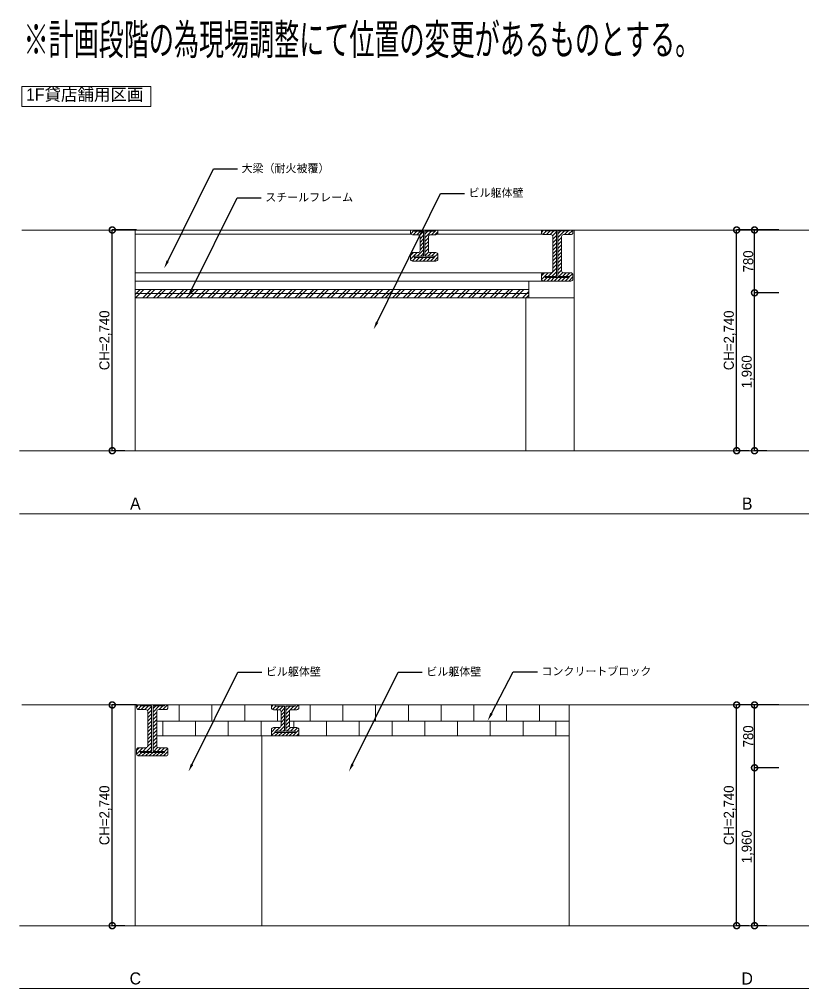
# Model space of a CAD drawing. Header units: millimetres. Extents: x 66582 to 239543, y 3715 to 66615.
# Drawn here: x 97992 to 107724, y 16592 to 28623 of the extents above; entities that cross this region are included whole.
import ezdxf
from ezdxf import colors
from ezdxf.entities.mleader import LeaderData, LeaderLine
from ezdxf.math import Vec2, Vec3

# ---------------------------------------------------------------- set-up
doc = ezdxf.new("R2010")
doc.units = ezdxf.units.MM
doc.layers.get('Defpoints').update_dxf_attribs({"color": 252})
doc.layers.add('1-19 ハッチ', color=7, linetype='Continuous', lineweight=5)
doc.layers.add('2-5 展開図', color=2, linetype='Continuous', lineweight=13)
doc.layers.add('layer0', color=7, linetype='Continuous')
doc.styles.add('MS Gothic', font='MS Gothic.ttf', dxfattribs={"height": 1})
doc.styles.add('MSPゴシック', font='MS PGothic.ttf')
doc.dimstyles.new('YS50S', dxfattribs={"dimscale": 50, "dimtxt": 2.5, "dimasz": 3, "dimexe": 0, "dimexo": 1, "dimgap": 0.3, "dimtad": 1, "dimdec": 3, "dimdsep": 46, "dimlunit": 6, "dimtxsty": 'MSPゴシック', "dimblk": 'DOTSMALL', "dimcen": -3, "dimclrd": 140, "dimclre": 8, "dimclrt": 256, "dimaunit": 1, "dimazin": 0, "dimtfac": 1, "dimtdec": 3, "dimtmove": 2, "dimatfit": 3, "dimldrblk": 'DOTSMALL', "dimfxl": 6, "dimfxlon": 1, "dimtolj": 1, "dimtzin": 0, "dimarcsym": 0})

# ---------------------------------------------------------------- blocks, each defined once
blk = doc.blocks.new('_DotSmall')
at = {"color": 0, "linetype": 'ByBlock', "const_width": 0.5}
blk.add_lwpolyline([(-0.0625, 0, 1), (0.0625, 0, 1)], format="xyb", close=True, dxfattribs=at)
blk = doc.blocks.new('*D59')
at = {"layer": '2-5 展開図', "color": 8, "lineweight": -2, "transparency": 16777216}
for p, q in [((107193, 26009), (106893, 26009)), ((107047, 23269), (106893, 23269))]:
    blk.add_line(p, q, dxfattribs=at)
at = {"layer": '2-5 展開図', "lineweight": -2, "transparency": 16777216}
blk.add_line((106893, 23269), (106893, 26009), dxfattribs=at)
at = {"layer": 'Defpoints', "color": 0, "transparency": 16777216}
for p in [(106893, 26009), (107477, 26009), (107097, 23269)]:
    blk.add_point(p, dxfattribs=at)
at = {"layer": '2-5 展開図', "lineweight": -2, "transparency": 16777216, "xscale": 150, "yscale": 150, "zscale": 150}
for p, rotation in [((106893, 26009), 90), ((106893, 23269), 270)]:
    blk.add_blockref('_DotSmall', p, dxfattribs=dict(at, rotation=rotation))
at = {"layer": '2-5 展開図', "transparency": 16777216, "insert": (106807, 24639), "char_height": 125, "attachment_point": 5, "rotation": 90, "style": 'MSPゴシック'}
blk.add_mtext('\\A1;CH=2,740', dxfattribs=at)
blk = doc.blocks.new('*D60')
at = {"layer": '2-5 展開図', "color": 8, "lineweight": -2, "transparency": 16777216}
for p, q in [((107415, 25229), (107115, 25229)), ((107269, 23269), (107115, 23269))]:
    blk.add_line(p, q, dxfattribs=at)
at = {"layer": '2-5 展開図', "lineweight": -2, "transparency": 16777216}
blk.add_line((107115, 23269), (107115, 25229), dxfattribs=at)
at = {"layer": 'Defpoints', "color": 0, "transparency": 16777216}
for p in [(107115, 25229), (107699, 25229), (107319, 23269)]:
    blk.add_point(p, dxfattribs=at)
at = {"layer": '2-5 展開図', "lineweight": -2, "transparency": 16777216, "xscale": 150, "yscale": 150, "zscale": 150}
for p, rotation in [((107115, 25229), 90), ((107115, 23269), 270)]:
    blk.add_blockref('_DotSmall', p, dxfattribs=dict(at, rotation=rotation))
at = {"layer": '2-5 展開図', "transparency": 16777216, "insert": (107029, 24249), "char_height": 125, "attachment_point": 5, "rotation": 90, "style": 'MSPゴシック'}
blk.add_mtext('\\A1;1,960', dxfattribs=at)
blk = doc.blocks.new('*D61')
at = {"layer": '2-5 展開図', "color": 8, "lineweight": -2, "transparency": 16777216}
for p, q in [((107415, 26009), (107115, 26009)), ((107269, 25229), (107115, 25229))]:
    blk.add_line(p, q, dxfattribs=at)
at = {"layer": '2-5 展開図', "lineweight": -2, "transparency": 16777216}
blk.add_line((107115, 25229), (107115, 26009), dxfattribs=at)
at = {"layer": 'Defpoints', "color": 0, "transparency": 16777216}
for p in [(107115, 26009), (107699, 26009), (107319, 25229)]:
    blk.add_point(p, dxfattribs=at)
at = {"layer": '2-5 展開図', "lineweight": -2, "transparency": 16777216, "xscale": 150, "yscale": 150, "zscale": 150}
for p, rotation in [((107115, 26009), 90), ((107115, 25229), 270)]:
    blk.add_blockref('_DotSmall', p, dxfattribs=dict(at, rotation=rotation))
at = {"layer": '2-5 展開図', "transparency": 16777216, "insert": (107037, 25619), "char_height": 125, "attachment_point": 5, "rotation": 90, "style": 'MSPゴシック'}
blk.add_mtext('\\A1;780', dxfattribs=at)
blk = doc.blocks.new('*D62')
at = {"layer": '2-5 展開図', "color": 8, "lineweight": -2, "transparency": 16777216}
for p, q in [((99444, 26009), (99144, 26009)), ((99299, 23269), (99144, 23269))]:
    blk.add_line(p, q, dxfattribs=at)
at = {"layer": '2-5 展開図', "lineweight": -2, "transparency": 16777216}
blk.add_line((99144, 23269), (99144, 26009), dxfattribs=at)
at = {"layer": 'Defpoints', "color": 0, "transparency": 16777216}
for p in [(99144, 26009), (99728, 26009), (99349, 23269)]:
    blk.add_point(p, dxfattribs=at)
at = {"layer": '2-5 展開図', "lineweight": -2, "transparency": 16777216, "xscale": 150, "yscale": 150, "zscale": 150}
for p, rotation in [((99144, 26009), 90), ((99144, 23269), 270)]:
    blk.add_blockref('_DotSmall', p, dxfattribs=dict(at, rotation=rotation))
at = {"layer": '2-5 展開図', "transparency": 16777216, "insert": (99058, 24639), "char_height": 125, "attachment_point": 5, "rotation": 90, "style": 'MSPゴシック'}
blk.add_mtext('\\A1;CH=2,740', dxfattribs=at)
blk = doc.blocks.new('*D64')
at = {"layer": '2-5 展開図', "color": 8, "lineweight": -2, "transparency": 16777216}
for p, q in [((107193, 20113), (106893, 20113)), ((107047, 17373), (106893, 17373))]:
    blk.add_line(p, q, dxfattribs=at)
at = {"layer": '2-5 展開図', "lineweight": -2, "transparency": 16777216}
blk.add_line((106893, 17373), (106893, 20113), dxfattribs=at)
at = {"layer": 'Defpoints', "color": 0, "transparency": 16777216}
for p in [(106893, 20113), (107477, 20113), (107097, 17373)]:
    blk.add_point(p, dxfattribs=at)
at = {"layer": '2-5 展開図', "lineweight": -2, "transparency": 16777216, "xscale": 150, "yscale": 150, "zscale": 150}
for p, rotation in [((106893, 20113), 90), ((106893, 17373), 270)]:
    blk.add_blockref('_DotSmall', p, dxfattribs=dict(at, rotation=rotation))
at = {"layer": '2-5 展開図', "transparency": 16777216, "insert": (106807, 18743), "char_height": 125, "attachment_point": 5, "rotation": 90, "style": 'MSPゴシック'}
blk.add_mtext('\\A1;CH=2,740', dxfattribs=at)
blk = doc.blocks.new('*D65')
at = {"layer": '2-5 展開図', "color": 8, "lineweight": -2, "transparency": 16777216}
for p, q in [((107415, 19333), (107115, 19333)), ((107269, 17373), (107115, 17373))]:
    blk.add_line(p, q, dxfattribs=at)
at = {"layer": '2-5 展開図', "lineweight": -2, "transparency": 16777216}
blk.add_line((107115, 17373), (107115, 19333), dxfattribs=at)
at = {"layer": 'Defpoints', "color": 0, "transparency": 16777216}
for p in [(107115, 19333), (107699, 19333), (107319, 17373)]:
    blk.add_point(p, dxfattribs=at)
at = {"layer": '2-5 展開図', "lineweight": -2, "transparency": 16777216, "xscale": 150, "yscale": 150, "zscale": 150}
for p, rotation in [((107115, 19333), 90), ((107115, 17373), 270)]:
    blk.add_blockref('_DotSmall', p, dxfattribs=dict(at, rotation=rotation))
at = {"layer": '2-5 展開図', "transparency": 16777216, "insert": (107029, 18353), "char_height": 125, "attachment_point": 5, "rotation": 90, "style": 'MSPゴシック'}
blk.add_mtext('\\A1;1,960', dxfattribs=at)
blk = doc.blocks.new('*D66')
at = {"layer": '2-5 展開図', "color": 8, "lineweight": -2, "transparency": 16777216}
for p, q in [((107415, 20113), (107115, 20113)), ((107269, 19333), (107115, 19333))]:
    blk.add_line(p, q, dxfattribs=at)
at = {"layer": '2-5 展開図', "lineweight": -2, "transparency": 16777216}
blk.add_line((107115, 19333), (107115, 20113), dxfattribs=at)
at = {"layer": 'Defpoints', "color": 0, "transparency": 16777216}
for p in [(107115, 20113), (107699, 20113), (107319, 19333)]:
    blk.add_point(p, dxfattribs=at)
at = {"layer": '2-5 展開図', "lineweight": -2, "transparency": 16777216, "xscale": 150, "yscale": 150, "zscale": 150}
for p, rotation in [((107115, 20113), 90), ((107115, 19333), 270)]:
    blk.add_blockref('_DotSmall', p, dxfattribs=dict(at, rotation=rotation))
at = {"layer": '2-5 展開図', "transparency": 16777216, "insert": (107037, 19723), "char_height": 125, "attachment_point": 5, "rotation": 90, "style": 'MSPゴシック'}
blk.add_mtext('\\A1;780', dxfattribs=at)
blk = doc.blocks.new('*D63')
at = {"layer": '2-5 展開図', "color": 8, "lineweight": -2, "transparency": 16777216}
for p, q in [((99444, 20113), (99144, 20113)), ((99299, 17373), (99144, 17373))]:
    blk.add_line(p, q, dxfattribs=at)
at = {"layer": '2-5 展開図', "lineweight": -2, "transparency": 16777216}
blk.add_line((99144, 17373), (99144, 20113), dxfattribs=at)
at = {"layer": 'Defpoints', "color": 0, "transparency": 16777216}
for p in [(99144, 20113), (99728, 20113), (99349, 17373)]:
    blk.add_point(p, dxfattribs=at)
at = {"layer": '2-5 展開図', "lineweight": -2, "transparency": 16777216, "xscale": 150, "yscale": 150, "zscale": 150}
for p, rotation in [((99144, 20113), 90), ((99144, 17373), 270)]:
    blk.add_blockref('_DotSmall', p, dxfattribs=dict(at, rotation=rotation))
at = {"layer": '2-5 展開図', "transparency": 16777216, "insert": (99058, 18743), "char_height": 125, "attachment_point": 5, "rotation": 90, "style": 'MSPゴシック'}
blk.add_mtext('\\A1;CH=2,740', dxfattribs=at)

msp = doc.modelspace()

# ---------------------------------------------------------------- hatches: boundary and pattern name
at = {"layer": '1-19 ハッチ', "transparency": 33554661}
h = msp.add_hatch(dxfattribs=at)
h.set_pattern_fill('ANSI31', color=256, scale=10)
h.set_pattern_definition([(45, (18141.305, 75241.78), (-22.45064, 22.45064), [])])
h.paths.add_polyline_path([(103008.3796, 25994.5733), (102890.3796, 25994.5733), (102890.3796, 26008.5733), (102845.3796, 26008.5733), (102845.3796, 25974.5733, 0.4142135624), (102870.3796, 25949.5733), (102938.3796, 25949.5733, -0.4142135624), (102963.3796, 25924.5733), (102963.3796, 25752.5733, -0.4142135624), (102938.3796, 25727.5733), (102870.3796, 25727.5733, 0.4142135624), (102845.3796, 25702.5733), (102845.3796, 25648.5733, 0.4142135624), (102870.3796, 25623.5733), (103160.3796, 25623.5733, 0.4142135624), (103185.3796, 25648.5733), (103185.3796, 25702.5733, 0.4142135624), (103160.3796, 25727.5733), (103092.3796, 25727.5733, -0.4142135624), (103067.3796, 25752.5733), (103067.3796, 25924.5733, -0.4142135624), (103092.3796, 25949.5733), (103160.3796, 25949.5733, 0.4142135624), (103185.3796, 25974.5733), (103185.3796, 26008.5733), (103140.3796, 26008.5733), (103140.3796, 25994.5733), (103022.3796, 25994.5733), (103022.3796, 25682.5733), (103140.3796, 25682.5733), (103140.3796, 25668.5733), (102890.3796, 25668.5733), (102890.3796, 25682.5733), (103008.3796, 25682.5733)])
h = msp.add_hatch(dxfattribs=at)
h.set_pattern_fill('ANSI31', color=256, scale=10)
h.set_pattern_definition([(45, (21458.73, 75426.272), (-22.45064, 22.45064), [])])
h.paths.add_polyline_path([(104745.3796, 25477.5733, -0.4142135624), (104720.3796, 25502.5733), (104720.3796, 25926.5733, -0.4142135624), (104745.3796, 25951.5733), (104835.3796, 25951.5733, 0.4142135624), (104860.3796, 25976.5733), (104860.3796, 26008.5733), (104815.3796, 26008.5733), (104815.3796, 25996.5733), (104675.3796, 25996.5733), (104675.3796, 25432.5733), (104815.3796, 25432.5733), (104815.3796, 25420.5733), (104515.3796, 25420.5733), (104515.3796, 25432.5733), (104655.3796, 25432.5733), (104655.3796, 25996.5733), (104515.3796, 25996.5733), (104470.3796, 26008.5733), (104470.3796, 25976.5733, 0.4142135624), (104495.3796, 25951.5733), (104585.3796, 25951.5733, -0.4142135624), (104610.3796, 25926.5733), (104610.3796, 25502.5733, -0.4142135624), (104585.3796, 25477.5733), (104495.3796, 25477.5733, 0.4142135624), (104470.3796, 25452.5733), (104470.3796, 25400.5733, 0.4142135624), (104495.3796, 25375.5733), (104835.3796, 25375.5733, 0.4142135624), (104860.3796, 25400.5733), (104860.3796, 25452.5733, 0.4142135624), (104835.3796, 25477.5733)])
h = msp.add_hatch(dxfattribs=at)
h.set_pattern_fill('ANSI32', color=256, scale=10)
h.paths.add_polyline_path([(104315.3796, 25270.5733), (99430.3796, 25270.5733), (99430.3796, 25220.5733), (104315.3796, 25220.5733)])
h.paths.add_polyline_path([(104315.3796, 25220.5733), (99430.3796, 25220.5733), (99430.3796, 25165.5733), (104315.3796, 25165.5733)])
h = msp.add_hatch(dxfattribs=at)
h.set_pattern_fill('ANSI31', color=256, scale=10)
h.set_pattern_definition([(45, (21458.73, 69530.637), (-22.45064, 22.45064), [])])
h.paths.add_polyline_path([(99470.3796, 19581.9384, 0.4142135624), (99445.3796, 19556.9384), (99445.3796, 19504.9384, 0.4142135624), (99470.3796, 19479.9384), (99810.3796, 19479.9384, 0.4142135624), (99835.3796, 19504.9384), (99835.3796, 19556.9384, 0.4142135624), (99810.3796, 19581.9384), (99720.3796, 19581.9384, -0.4142135624), (99695.3796, 19606.9384), (99695.3796, 20030.9384, -0.4142135624), (99720.3796, 20055.9384), (99810.3796, 20055.9384, 0.4142135624), (99835.3796, 20080.9384), (99835.3796, 20112.9384), (99790.3796, 20112.9384), (99790.3796, 20100.9384), (99650.3796, 20100.9384), (99650.3796, 19536.9384), (99790.3796, 19536.9384), (99790.3796, 19524.9384), (99490.3796, 19524.9384), (99490.3796, 19536.9384), (99630.3796, 19536.9384), (99630.3796, 20100.9384), (99490.3796, 20100.9384), (99490.3796, 20112.9384), (99445.3796, 20112.9384), (99445.3796, 20080.9384, 0.4142135624), (99470.3796, 20055.9384), (99560.3796, 20055.9384, -0.4142135624), (99585.3796, 20030.9384), (99585.3796, 19606.9384, -0.4142135624), (99560.3796, 19581.9384)])
h = msp.add_hatch(dxfattribs=at)
h.set_pattern_fill('ANSI31', color=256, scale=10)
h.set_pattern_definition([(45, (18141.305, 69346.145), (-22.45064, 22.45064), [])])
h.paths.add_polyline_path([(101297.3796, 19786.9384), (101415.3796, 19786.9384), (101415.3796, 19772.9384), (101165.3796, 19772.9384), (101165.3796, 19786.9384), (101283.3796, 19786.9384), (101283.3796, 20098.9384), (101165.3796, 20098.9384), (101165.3796, 20112.9384), (101120.3796, 20112.9384), (101120.3796, 20078.9384, 0.4142135624), (101145.3796, 20053.9384), (101213.3796, 20053.9384, -0.4142135624), (101238.3796, 20028.9384), (101238.3796, 19856.9384, -0.4142135624), (101213.3796, 19831.9384), (101145.3796, 19831.9384, 0.4142135624), (101120.3796, 19806.9384), (101120.3796, 19752.9384, 0.4142135624), (101145.3796, 19727.9384), (101435.3796, 19727.9384, 0.4142135624), (101460.3796, 19752.9384), (101460.3796, 19806.9384, 0.4142135624), (101435.3796, 19831.9384), (101367.3796, 19831.9384, -0.4142135624), (101342.3796, 19856.9384), (101342.3796, 20028.9384, -0.4142135624), (101367.3796, 20053.9384), (101435.3796, 20053.9384, 0.4142135624), (101460.3796, 20078.9384), (101460.3796, 20112.9384), (101415.3796, 20112.9384), (101415.3796, 20098.9384), (101297.3796, 20098.9384)])
at = {"layer": '2-5 展開図'}
h = msp.add_hatch(dxfattribs=at)
h.set_pattern_fill('AR-B816', color=256)
h.paths.add_polyline_path([(101238.3796, 20028.9384, 0.4142135624), (101213.3796, 20053.9384), (101145.3796, 20053.9384, -0.4142135624), (101120.3796, 20078.9384), (101120.3796, 20112.9384), (99835.3796, 20112.9384), (99835.3796, 20080.9384, -0.4142135624), (99810.3796, 20055.9384), (99720.3796, 20055.9384, 0.4142135624), (99695.3796, 20030.9384), (99695.3796, 19727.9384), (101145.3796, 19727.9384, -0.4142135624), (101120.3796, 19752.9384), (101120.3796, 19806.9384, -0.4142135624), (101145.3796, 19831.9384), (101213.3796, 19831.9384, 0.4142135624), (101238.3796, 19856.9384)])
h.paths.add_polyline_path([(102490.2369, 20112.9384), (101460.3796, 20112.9384), (101460.3796, 20078.9384, -0.4142135624), (101435.3796, 20053.9384), (101367.3796, 20053.9384, 0.4142135624), (101342.3796, 20028.9384), (101342.3796, 19856.9384, 0.4142135624), (101367.3796, 19831.9384), (101435.3796, 19831.9384, -0.4142135624), (101460.3796, 19806.9384), (101460.3796, 19752.9384, -0.4142135624), (101435.3796, 19727.9384), (102299.6634, 19727.9384)])
h.paths.add_polyline_path([(104815.3796, 20112.9384), (102490.2369, 20112.9384), (102299.6634, 19727.9384), (104815.3796, 19727.9384)])

# ---------------------------------------------------------------- linework, layer by layer
at = {"layer": '2-5 展開図', "transparency": 33554687}
msp.add_lwpolyline([(98021.5748, 27790.5124), (99623.975, 27790.5124), (99623.975, 27540.5124), (98021.5748, 27540.5124)], close=True, dxfattribs=at)
for points in [[(98021.5748, 26008.5733), (120562.3871, 26008.5733)], [(97991.5748, 23268.5733), (120562.3871, 23268.5733)], [(97991.5748, 22487.5745), (120562.3871, 22487.5745)], [(98021.5748, 20112.9384), (120562.3871, 20112.9384)], [(97991.5748, 17372.9384), (120562.3871, 17372.9384)], [(97991.5748, 16591.9397), (120562.3871, 16591.9397)]]:
    msp.add_lwpolyline(points, dxfattribs=at)
at = {"layer": '2-5 展開図'}
for points in [[(99430.3796, 26008.5733), (104875.3796, 26008.5733), (104875.3796, 23268.5733), (99430.3796, 23268.5733)], [(104815.3796, 20112.9384), (99430.3796, 20112.9384), (99430.3796, 17372.9384), (104815.3796, 17372.9384)]]:
    msp.add_lwpolyline(points, close=True, dxfattribs=at)
for points in [[(103185.3796, 26008.5733), (102845.3796, 26008.5733), (102845.3796, 25974.5733, 0.4142135624), (102870.3796, 25949.5733), (102938.3796, 25949.5733, -0.4142135624), (102963.3796, 25924.5733), (102963.3796, 25752.5733, -0.4142135624), (102938.3796, 25727.5733), (102870.3796, 25727.5733, 0.4142135624), (102845.3796, 25702.5733), (102845.3796, 25648.5733, 0.4142135624), (102870.3796, 25623.5733), (103160.3796, 25623.5733, 0.4142135624), (103185.3796, 25648.5733), (103185.3796, 25702.5733, 0.4142135624), (103160.3796, 25727.5733), (103092.3796, 25727.5733, -0.4142135624), (103067.3796, 25752.5733), (103067.3796, 25924.5733, -0.4142135624), (103092.3796, 25949.5733), (103160.3796, 25949.5733, 0.4142135624), (103185.3796, 25974.5733)], [(104470.3796, 26008.5733), (104470.3796, 25976.5733, 0.4142135624), (104495.3796, 25951.5733), (104585.3796, 25951.5733, -0.4142135624), (104610.3796, 25926.5733), (104610.3796, 25502.5733, -0.4142135624), (104585.3796, 25477.5733), (104495.3796, 25477.5733, 0.4142135624), (104470.3796, 25452.5733), (104470.3796, 25400.5733, 0.4142135624), (104495.3796, 25375.5733), (104835.3796, 25375.5733, 0.4142135624), (104860.3796, 25400.5733), (104860.3796, 25452.5733, 0.4142135624), (104835.3796, 25477.5733), (104745.3796, 25477.5733, -0.4142135624), (104720.3796, 25502.5733), (104720.3796, 25926.5733, -0.4142135624), (104745.3796, 25951.5733), (104835.3796, 25951.5733, 0.4142135624), (104860.3796, 25976.5733), (104860.3796, 26008.5733)], [(99835.3796, 20112.9384), (99835.3796, 20080.9384, -0.4142135624), (99810.3796, 20055.9384), (99720.3796, 20055.9384, 0.4142135624), (99695.3796, 20030.9384), (99695.3796, 19606.9384, 0.4142135624), (99720.3796, 19581.9384), (99810.3796, 19581.9384, -0.4142135624), (99835.3796, 19556.9384), (99835.3796, 19504.9384, -0.4142135624), (99810.3796, 19479.9384), (99470.3796, 19479.9384, -0.4142135624), (99445.3796, 19504.9384), (99445.3796, 19556.9384, -0.4142135624), (99470.3796, 19581.9384), (99560.3796, 19581.9384, 0.4142135624), (99585.3796, 19606.9384), (99585.3796, 20030.9384, 0.4142135624), (99560.3796, 20055.9384), (99470.3796, 20055.9384, -0.4142135624), (99445.3796, 20080.9384), (99445.3796, 20112.9384)], [(101120.3796, 20112.9384), (101460.3796, 20112.9384), (101460.3796, 20078.9384, -0.4142135624), (101435.3796, 20053.9384), (101367.3796, 20053.9384, 0.4142135624), (101342.3796, 20028.9384), (101342.3796, 19856.9384, 0.4142135624), (101367.3796, 19831.9384), (101435.3796, 19831.9384, -0.4142135624), (101460.3796, 19806.9384), (101460.3796, 19752.9384, -0.4142135624), (101435.3796, 19727.9384), (101145.3796, 19727.9384, -0.4142135624), (101120.3796, 19752.9384), (101120.3796, 19806.9384, -0.4142135624), (101145.3796, 19831.9384), (101213.3796, 19831.9384, 0.4142135624), (101238.3796, 19856.9384), (101238.3796, 20028.9384, 0.4142135624), (101213.3796, 20053.9384), (101145.3796, 20053.9384, -0.4142135624), (101120.3796, 20078.9384)]]:
    msp.add_lwpolyline(points, format="xyb", close=True, dxfattribs=at)
for points in [[(103140.3796, 26008.5733), (102890.3796, 26008.5733), (102890.3796, 25994.5733), (103008.3796, 25994.5733), (103008.3796, 25682.5733), (102890.3796, 25682.5733), (102890.3796, 25668.5733), (103140.3796, 25668.5733), (103140.3796, 25682.5733), (103022.3796, 25682.5733), (103022.3796, 25994.5733), (103140.3796, 25994.5733), (103140.3796, 26008.5733)], [(104515.3796, 26008.5733), (104515.3796, 25996.5733), (104655.3796, 25996.5733), (104655.3796, 25432.5733), (104515.3796, 25432.5733), (104515.3796, 25420.5733), (104815.3796, 25420.5733), (104815.3796, 25432.5733), (104675.3796, 25432.5733), (104675.3796, 25996.5733), (104815.3796, 25996.5733), (104815.3796, 26008.5733), (104515.3796, 26008.5733)], [(102850.9063, 25958.8956), (99430.3796, 25958.8956)], [(104477.7019, 25958.8956), (103179.8529, 25958.8956)], [(104495.3796, 25477.5733), (99430.3796, 25477.5733)], [(104495.3796, 25375.5733), (99430.3796, 25375.5733)], [(104315.3796, 25270.5733), (99430.3796, 25270.5733)], [(104315.3796, 25375.5733), (104315.3796, 25165.5733)], [(104315.3796, 25220.5733), (99430.3796, 25220.5733)], [(104315.3796, 25165.5733), (99430.3796, 25165.5733)], [(104275.3796, 23268.5733), (104275.3796, 25165.5733)], [(104275.3796, 25165.5733), (104875.3796, 25165.5733)], [(99790.3796, 20112.9384), (99790.3796, 20100.9384), (99650.3796, 20100.9384), (99650.3796, 19536.9384), (99790.3796, 19536.9384), (99790.3796, 19524.9384), (99490.3796, 19524.9384), (99490.3796, 19536.9384), (99630.3796, 19536.9384), (99630.3796, 20100.9384), (99490.3796, 20100.9384), (99490.3796, 20112.9384), (99790.3796, 20112.9384)], [(101165.3796, 20112.9384), (101415.3796, 20112.9384), (101415.3796, 20098.9384), (101297.3796, 20098.9384), (101297.3796, 19786.9384), (101415.3796, 19786.9384), (101415.3796, 19772.9384), (101165.3796, 19772.9384), (101165.3796, 19786.9384), (101283.3796, 19786.9384), (101283.3796, 20098.9384), (101165.3796, 20098.9384), (101165.3796, 20112.9384)], [(99695.3796, 19727.9384), (104815.3796, 19727.9384)], [(101000.3796, 17372.9384), (101000.3796, 19727.9384)]]:
    msp.add_lwpolyline(points, dxfattribs=at)

# ---------------------------------------------------------------- texts
at = {"layer": '2-5 展開図', "transparency": 33554687, "char_height": 150, "line_spacing_factor": 0.999868, "style": 'MSPゴシック'}
for s, width, insert, attachment_point in [('1F貸店舗用区画', 2539.81287, (98073.975, 27765.5124), 1), ('A', 240.815821, (99430.5853, 22613.0563), 5), ('B', 240.815821, (107023.8993, 22613.0563), 5), ('C', 240.815821, (99430.5853, 16717.4214), 5), ('D', 240.815821, (107023.8993, 16717.4214), 5)]:
    msp.add_mtext_dynamic_manual_height_columns(s, width=width, gutter_width=487.1287, heights=[0], dxfattribs=dict(at, insert=insert, attachment_point=attachment_point))
at = {"layer": 'layer0', "color": 12, "linetype": 'Continuous', "true_color": 0xbf0000, "style": 'MS Gothic', "width": 0.599053}
msp.add_text('※計画段階の為現場調整にて位置の変更があるものとする。', height=380.64439, dxfattribs=at).set_placement((98043.5065, 28184.031))

# ---------------------------------------------------------------- dimensions: what is measured, and where the dimension line sits
at = {"layer": '2-5 展開図', "transparency": 33554687}
for base, p1, p2, picture, middle in [((99144.4422, 26008.5733), (99348.6481, 23268.5733), (99728.1973, 26008.5733), '*D62', (99058.4194, 24638.5733)), ((106893.247, 26008.5733), (107097.4529, 23268.5733), (107477.0021, 26008.5733), '*D59', (106807.2242, 24638.5733)), ((99144.4422, 20112.9384), (99348.6481, 17372.9384), (99728.1973, 20112.9384), '*D63', (99058.4194, 18742.9384)), ((106893.247, 20112.9384), (107097.4529, 17372.9384), (107477.0021, 20112.9384), '*D64', (106807.2242, 18742.9384))]:
    dim = msp.add_linear_dim(base=base, p1=p1, p2=p2, angle=90, text='CH=<>', dimstyle='YS50S', override={"dimpost": '\\X', "dimtxsty": 'MSPゴシック', "dimclrd": 256, "dimtfill": 0, "dimtfillclr": 0}, dxfattribs=at)
    dim.commit()
    dim.dimension.update_dxf_attribs({"geometry": picture, "text_midpoint": middle})
for base, p1, p2, picture, middle in [((107114.875, 26008.5733), (107319.0809, 25228.5733), (107698.6301, 26008.5733), '*D61', (107037.375, 25618.5733)), ((107114.875, 25228.5733), (107319.0809, 23268.5733), (107698.6301, 25228.5733), '*D60', (107028.8522, 24248.5733)), ((107114.875, 20112.9384), (107319.0809, 19332.9384), (107698.6301, 20112.9384), '*D66', (107037.375, 19722.9384)), ((107114.875, 19332.9384), (107319.0809, 17372.9384), (107698.6301, 19332.9384), '*D65', (107028.8522, 18352.9384))]:
    dim = msp.add_linear_dim(base=base, p1=p1, p2=p2, angle=90, dimstyle='YS50S', override={"dimpost": '\\X', "dimtxsty": 'MSPゴシック', "dimclrd": 256, "dimtfill": 0, "dimtfillclr": 0}, dxfattribs=at)
    dim.commit()
    dim.dimension.update_dxf_attribs({"geometry": picture, "text_midpoint": middle})

# ---------------------------------------------------------------- leaders
ml = msp.add_multileader_mtext('Standard', dxfattribs=at)
ml.set_content('大梁（耐火被覆）', color=256, style='MSPゴシック')
ml.set_leader_properties()
ml.build(insert=Vec2(0, 0))
ml.multileader.update_dxf_attribs({"dogleg_length": 299.5066, "arrow_head_size": 100})
ctx = ml.context
ctx.base_point, ctx.char_height, ctx.arrow_head_size, ctx.landing_gap_size, ctx.plane_origin = Vec3(100698.338, 26766.7426), 100, 100, 50, Vec3(98568.1543, 29602.7633)
notes = []
notes.append((ctx, [(0, (1, 1, 0), (100398.8314, 26766.7426), (1, 0), 299.5066, [(0, [(99788.0997, 25532.9318)], 0, [])])]))
ctx.mtext.insert, ctx.mtext.line_spacing_factor, ctx.mtext.flow_direction = Vec3(100748.338, 26824.4131), 0.75, 5
ml = msp.add_multileader_mtext('Standard', dxfattribs=at)
ml.set_content('スチールフレーム', color=256, style='MSPゴシック')
ml.set_leader_properties()
ml.build(insert=Vec2(0, 0))
ml.multileader.update_dxf_attribs({"dogleg_length": 299.5066, "arrow_head_size": 100})
ctx = ml.context
ctx.base_point, ctx.char_height, ctx.arrow_head_size, ctx.landing_gap_size, ctx.plane_origin = Vec3(100992.4097, 26410.0136), 100, 100, 50, Vec3(98862.2259, 29246.0343)
notes.append((ctx, [(0, (1, 1, 0), (100692.903, 26410.0136), (1, 0), 299.5066, [(0, [(100082.1714, 25176.2028)], 0, [])])]))
ctx.mtext.insert, ctx.mtext.line_spacing_factor, ctx.mtext.flow_direction = Vec3(101042.4097, 26464.275), 0.75, 5
ml = msp.add_multileader_mtext('Standard', dxfattribs=at)
ml.set_content('ビル躯体壁', color=256, style='MSPゴシック')
ml.set_leader_properties()
ml.build(insert=Vec2(0, 0))
ml.multileader.update_dxf_attribs({"dogleg_length": 299.5066, "arrow_head_size": 100})
ctx = ml.context
ctx.base_point, ctx.char_height, ctx.arrow_head_size, ctx.landing_gap_size, ctx.plane_origin = Vec3(103515.4386, 26463.6203), 100, 100, 50, Vec3(101385.2549, 29299.6409)
notes.append((ctx, [(0, (1, 1, 0), (103215.932, 26463.6203), (1, 0), 299.5066, [(0, [(102387.1664, 24774.3682)], 0, [])])]))
ctx.mtext.insert, ctx.mtext.line_spacing_factor, ctx.mtext.flow_direction = Vec3(103565.4386, 26520.1544), 0.75, 5
ml = msp.add_multileader_mtext('Standard', dxfattribs=at)
ml.set_content('ビル躯体壁', color=256, style='MSPゴシック')
ml.set_leader_properties()
ml.build(insert=Vec2(0, 0))
ml.multileader.update_dxf_attribs({"dogleg_length": 299.5066, "arrow_head_size": 100})
ctx = ml.context
ctx.base_point, ctx.char_height, ctx.arrow_head_size, ctx.landing_gap_size, ctx.plane_origin = Vec3(101000.5206, 20520.3289), 100, 100, 50, Vec3(98870.3368, 23356.3496)
notes.append((ctx, [(0, (1, 1, 0), (100701.0139, 20520.3289), (1, 0), 299.5066, [(0, [(100090.2822, 19286.5181)], 0, [])])]))
ctx.mtext.insert, ctx.mtext.line_spacing_factor, ctx.mtext.flow_direction = Vec3(101050.5206, 20576.863), 0.75, 5
ml = msp.add_multileader_mtext('Standard', dxfattribs=at)
ml.set_content('ビル躯体壁', color=256, style='MSPゴシック')
ml.set_leader_properties()
ml.build(insert=Vec2(0, 0))
ml.multileader.update_dxf_attribs({"dogleg_length": 299.5066, "arrow_head_size": 100})
ctx = ml.context
ctx.base_point, ctx.char_height, ctx.arrow_head_size, ctx.landing_gap_size, ctx.plane_origin = Vec3(102991.4003, 20520.3289), 100, 100, 50, Vec3(100861.2166, 23356.3496)
notes.append((ctx, [(0, (1, 1, 0), (102691.8937, 20520.3289), (1, 0), 299.5066, [(0, [(102081.162, 19286.5181)], 0, [])])]))
ctx.mtext.insert, ctx.mtext.line_spacing_factor, ctx.mtext.flow_direction = Vec3(103041.4003, 20576.863), 0.75, 5
ml = msp.add_multileader_mtext('Standard', dxfattribs=at)
ml.set_content('コンクリートブロック', color=256, style='MSPゴシック')
ml.set_leader_properties()
ml.build(insert=Vec2(0, 0))
ml.multileader.update_dxf_attribs({"dogleg_length": 299.5066, "arrow_head_size": 100})
ctx = ml.context
ctx.base_point, ctx.char_height, ctx.arrow_head_size, ctx.landing_gap_size, ctx.plane_origin = Vec3(104420.0729, 20525.1183), 100, 100, 50, Vec3(102289.8891, 23361.1389)
notes.append((ctx, [(0, (1, 1, 0), (104120.5663, 20525.1183), (1, 0), 299.5066, [(0, [(103804.6271, 19919.6397)], 0, [])])]))
ctx.mtext.insert, ctx.mtext.line_spacing_factor, ctx.mtext.flow_direction = Vec3(104470.0729, 20580.8001), 0.75, 5
for ctx, leaders in notes:
    for number, flags, end, landing, length, lines in leaders:
        leader = LeaderData()
        leader.index, (leader.has_last_leader_line, leader.has_dogleg_vector, leader.attachment_direction) = number, flags
        leader.last_leader_point, leader.dogleg_vector, leader.dogleg_length = Vec3(end), Vec3(landing), length
        for number, points, colour, breaks in lines:
            line = LeaderLine()
            line.index, line.vertices, line.color, line.breaks = number, Vec3.list(points), colors.encode_raw_color(colour), breaks
            leader.lines.append(line)
        ctx.leaders.append(leader)

doc.saveas('drawing.dxf')
